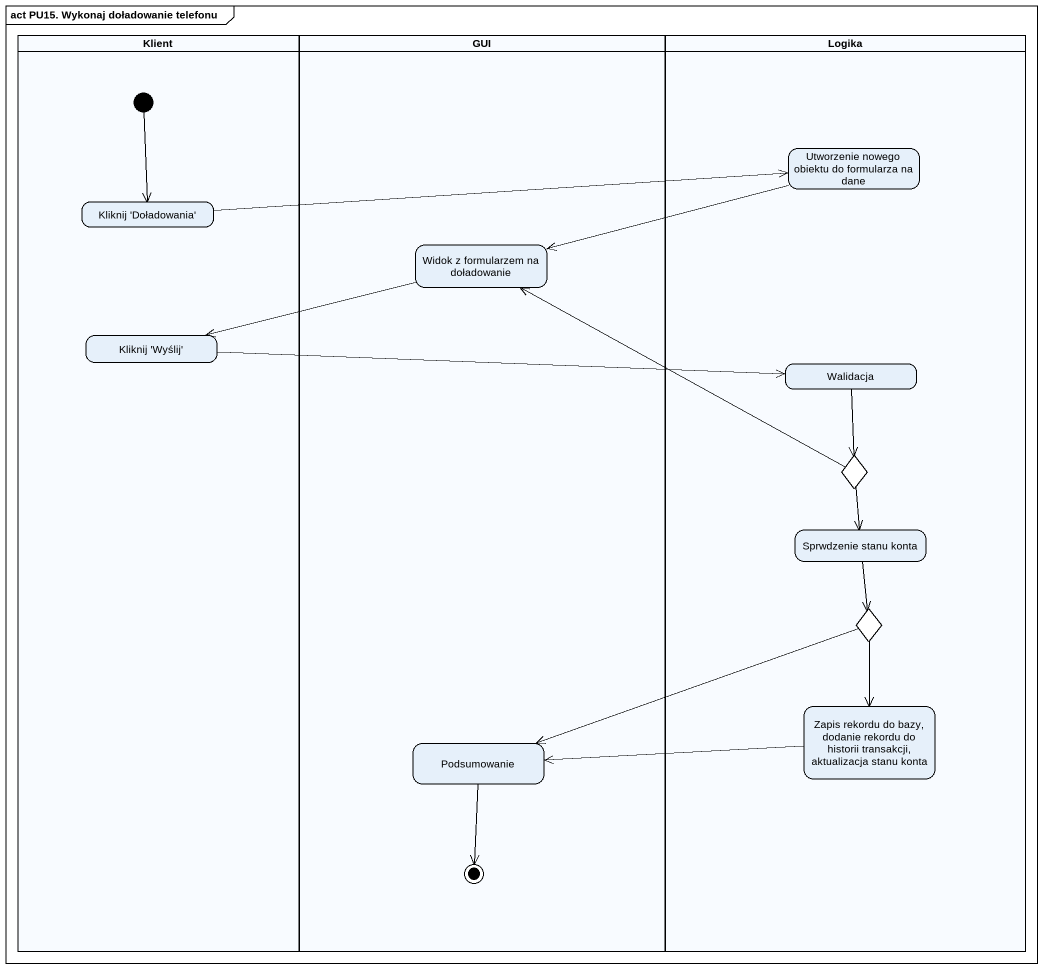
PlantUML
@startuml
mainframe act PU15. Wykonaj doładowanie telefonu
hide empty description
state Klient <<partition>> {
  state "Kliknij 'Doładowania'" as Kliknij_Doładowania
  state "Kliknij 'Wyślij'" as Kliknij_Wyślij
  [*] --> Kliknij_Doładowania
}
state GUI <<partition>> {
  state "Widok z formularzem na doładowanie" as Widok_z_formularzem_na
  state Podsumowanie
  Podsumowanie --> [*]
}
state Logika <<partition>> {
  state "Utworzenie nowego obiektu do formularza na dane" as Utworzenie_nowego_obiektu
  state Walidacja
  state choice1 <<choice>>
  state "Sprwdzenie stanu konta" as Sprwdzenie_stanu_konta
  state choice2 <<choice>>
  state "Zapis rekordu do bazy, dodanie rekordu do historii transakcji, aktualizacja stanu konta" as Zapis_rekordu_do_bazy
}
Utworzenie_nowego_obiektu -left-> Widok_z_formularzem_na
Kliknij_Doładowania -right-> Utworzenie_nowego_obiektu
Widok_z_formularzem_na -left-> Kliknij_Wyślij
Kliknij_Wyślij -right-> Walidacja
Walidacja --> choice1
choice1 -left-> Widok_z_formularzem_na
choice1 --> Sprwdzenie_stanu_konta
Sprwdzenie_stanu_konta --> choice2
choice2 --> Zapis_rekordu_do_bazy
choice2 -left-> Podsumowanie
Zapis_rekordu_do_bazy -left-> Podsumowanie
@enduml
